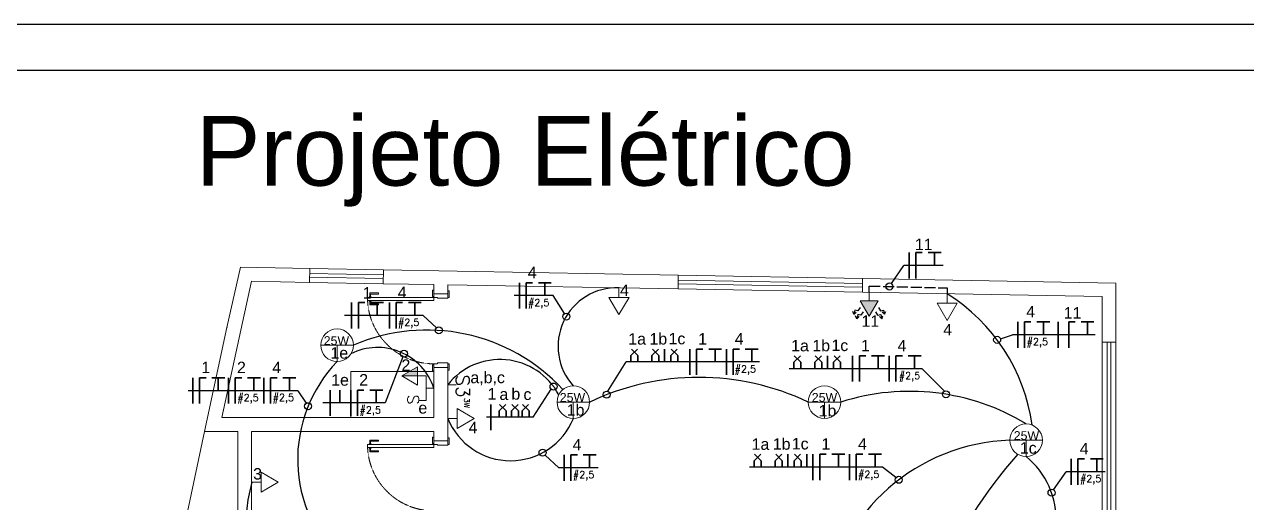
# Model space of a CAD drawing. Header units: millimetres. Extents: x 18652 to 51407, y 18252 to 30404.
# Drawn here: x 32490 to 33816, y 20704 to 21222 of the extents above; entities that cross this region are included whole.
import ezdxf

# ---------------------------------------------------------------- set-up
doc = ezdxf.new("R2010")
doc.units = ezdxf.units.MM
for name, pattern in [('ACAD_ISO02W100', [15, 12, -3]), ('ACAD_ISO04W100', [30, 24, -3, 0, -3]), ('HIDDEN', [0.375, 0.25, -0.125])]:
    doc.linetypes.add(name, pattern=pattern)
for name, color, linetype, lineweight in [('ARQ09252C', 252, 'Continuous', 9), ('EJEL05130C', 130, 'Continuous', 30), ('EJEL0550C', 50, 'Continuous', 35), ('EJEL0580C', 80, 'Continuous', 9), ('EJEL25170C', 170, 'Continuous', 25), ('EJEL25170T', 170, 'ACAD_ISO02W100', 25), ('EJEL25170TP', 1, 'ACAD_ISO04W100', 25), ('EJEL3040C', 40, 'Continuous', 9), ('EJELFORMATO', 170, 'Continuous', 25)]:
    doc.layers.add(name, color=color, linetype=linetype, lineweight=lineweight)
doc.styles.add('ROMANSI', font='RomanS')
doc.styles.add('SR60', font='simplex', dxfattribs={"height": 0.15})
doc.styles.add('SR80', font='SIMPLEX', dxfattribs={"height": 0.1})
doc.styles.get("Standard").update_dxf_attribs({"font": 'arial.ttf'})
doc.styles.add('t15', font='arial.ttf', dxfattribs={"height": 0.15})

# ---------------------------------------------------------------- blocks, each defined once
blk = doc.blocks.new('TYFYTFTY')
at = {"layer": 'EJEL0580C'}
for q in [(-208, 0), (208, 0), (0, -208)]:
    blk.add_line((0, 0), q, dxfattribs=at)
blk.add_circle((0, 0), 208, dxfattribs=at)
blk = doc.blocks.new('A$C21C60167')
at = {"layer": 'EJEL0580C'}
h = blk.add_hatch(color=256, dxfattribs=at)
h.dxf.hatch_style = 1
h.paths.add_polyline_path([(19.6, 13.8), (34.3, 13.8), (19.6, 38.6)])
for p, q in [((4.9, 13.8), (19.6, 38.6)), ((19.6, 38.6), (34.3, 13.8)), ((19.6, 13.8), (19.6, 38.6)), ((-19.6, 11.5), (-19.6, 0)), ((-19.6, 0), (19.6, 0)), ((19.6, 0), (0, 0)), ((0, 0), (0, -9.5)), ((19.6, 13.8), (4.9, 13.8)), ((4.9, 13.8), (34.3, 13.8)), ((19.6, 13.8), (19.6, 0)), ((0, -9.5), (0, -12.4))]:
    blk.add_line(p, q, dxfattribs=at)
at = {"layer": 'EJEL0580C', "style": 'SR80'}
blk.add_text('S', height=18.3, dxfattribs=at).set_placement((-26, 11.5))
blk = doc.blocks.new('A$C358D43A7')
at = {"layer": 'EJEL0580C'}
for p, q in [((0, 0), (-15.9, 0)), ((0, 0), (0, 16.9)), ((0, 16.9), (0, -16.9)), ((0, 16.9), (28.7, 0)), ((28.7, 0), (0, -16.9))]:
    blk.add_line(p, q, dxfattribs=at)
blk = doc.blocks.new('s3')
at = {"layer": 'EJEL0580C'}
blk.add_line((11609.5, 26222.5), (11600.4, 26222.5), dxfattribs=at)
at = {"layer": 'EJEL0580C', "style": 'SR80'}
blk.add_text('S3', height=14.39, rotation=270, dxfattribs=at).set_placement((11609.5, 26233.4))
blk = doc.blocks.new('s33w')
at = {"layer": 'EJEL0580C'}
blk.add_blockref('s3', (0, 0), dxfattribs=at)
at = {"layer": 'EJEL0580C', "style": 'SR60'}
blk.add_text('3W', height=5.75, rotation=270, dxfattribs=at).set_placement((11618.2, 26208.1))
blk = doc.blocks.new('A$C71E37391')
at = {"layer": 'EJEL0550C', "ltscale": 0.015}
for p, q in [((7, 14), (-7, 14)), ((0, 0), (0, 14))]:
    blk.add_line(p, q, dxfattribs=at)
blk = doc.blocks.new('A$C1116134A')
at = {"layer": 'EJEL0550C', "ltscale": 0.015}
for p, q in [((0, -14), (0, 14)), ((0, 14), (7, 14))]:
    blk.add_line(p, q, dxfattribs=at)
blk = doc.blocks.new('A$C33D512FD')
at = {"layer": 'EJEL0550C', "ltscale": 0.015}
for p, q in [((-3.8, 7), (3.3, 14)), ((3.8, 7), (-3.3, 14)), ((-3.8, 0), (-3.8, 7)), ((3.8, 0), (3.8, 7))]:
    blk.add_line(p, q, dxfattribs=at)
blk = doc.blocks.new('A$C51C8040F')
at = {"layer": 'EJEL0580C'}
h = blk.add_hatch(color=256, dxfattribs=at)
h.dxf.hatch_style = 1
h.paths.add_polyline_path([(0, -16.9), (28.7, 0), (0, 16.9)])
for p, q in [((0, 0), (-15.9, 0)), ((0, 0), (0, 16.9)), ((0, 16.9), (0, -16.9)), ((0, 16.9), (28.7, 0)), ((28.7, 0), (0, -16.9))]:
    blk.add_line(p, q, dxfattribs=at)
blk = doc.blocks.new('Tomada para iluminação de emergência')
at = {"layer": 'EJEL25170TP'}
for p, q in [((-0.179, 0.376), (-0.195, 0.335)), ((-0.165, 0.317), (-0.179, 0.376)), ((-0.179, 0.376), (-0.146, 0.346)), ((0.178, 0.376), (0.145, 0.346)), ((0.164, 0.317), (0.178, 0.376)), ((0.178, 0.376), (0.195, 0.335)), ((-0.221, 0.313), (-0.238, 0.272)), ((-0.207, 0.254), (-0.221, 0.313)), ((-0.221, 0.313), (-0.188, 0.284)), ((-0.163, 0.265), (-0.207, 0.254)), ((-0.121, 0.327), (-0.165, 0.317)), ((-0.132, 0.217), (-0.163, 0.265)), ((-0.09, 0.279), (-0.121, 0.327)), ((0.089, 0.279), (0.12, 0.327)), ((0.12, 0.327), (0.164, 0.317)), ((0.131, 0.217), (0.162, 0.265)), ((0.162, 0.265), (0.207, 0.254)), ((0.22, 0.313), (0.187, 0.284)), ((0.207, 0.254), (0.22, 0.313)), ((0.22, 0.313), (0.237, 0.272))]:
    blk.add_line(p, q, dxfattribs=at)
at = {"layer": 'EJEL0580C', "xscale": 0.0076, "yscale": 0.0076, "zscale": 0.0076, "rotation": 90}
blk.add_blockref('A$C51C8040F', (0, 0.121), dxfattribs=at)

msp = doc.modelspace()

# ---------------------------------------------------------------- linework, layer by layer
at = {"layer": 'ARQ09252C'}
for p, q in [((32724.2, 20958.9), (32709.3, 20893.5)), ((32799.2, 20957.6), (32724.2, 20958.9)), ((32799, 20942.6), (32799.2, 20957.6)), ((32799.1, 20952.1), (32879.1, 20950.6)), ((32799.2, 20957.6), (32879.2, 20956.1)), ((32878.9, 20941.1), (32879.2, 20956.1)), ((33198.9, 20950.4), (32879.2, 20956.1)), ((33198.9, 20935.4), (33198.9, 20950.4)), ((33198.9, 20950.4), (33398.9, 20946.8)), ((32736.1, 20943.7), (32703.7, 20796, -111382)), ((32799, 20942.6), (32736.1, 20943.7)), ((32799, 20942.6), (32878.9, 20941.1)), ((32799.1, 20948.1), (32879, 20946.6)), ((32933.9, 20940.1), (32878.9, 20941.1)), ((32933.9, 20930.3), (32933.9, 20940.1)), ((33198.9, 20935.4), (32948.9, 20939.9)), ((32948.9, 20930.3), (32948.9, 20939.9)), ((33198.9, 20940.9), (33398.9, 20937.3)), ((33199, 20944.9), (33399, 20941.3)), ((33673.9, 20941.8), (33398.9, 20946.8)), ((33398.9, 20931.8), (33398.9, 20946.8)), ((33673.9, 20877.8), (33673.9, 20941.8)), ((32864.4, 20926.8), (32864.4, 20931.1)), ((32864.4, 20931.1), (32865.2, 20931.1)), ((32865.2, 20926.8), (32864.4, 20926.8)), ((32864.4, 20922.3), (32864.4, 20918.1)), ((32873.9, 20931.1), (32865.2, 20931.1)), ((32865.2, 20929.9), (32865.2, 20926.8)), ((32865.2, 20929.9), (32873.9, 20929.9)), ((32865.2, 20919.2), (32865.2, 20922.3)), ((32873.8, 20929.9), (32873.8, 20931.1)), ((32873.9, 20929.9), (32873.9, 20931.1)), ((32933.9, 20930.3), (32948.9, 20930.3)), ((33198.9, 20935.4), (33398.9, 20931.8)), ((33658.9, 20927.1), (33398.9, 20931.8)), ((33658.9, 20877.9), (33658.9, 20927.1)), ((32864.4, 20918.1), (32865.2, 20918.1)), ((32865.2, 20919.2), (32873.9, 20919.2)), ((32873.9, 20918.1), (32865.2, 20918.1)), ((32873.8, 20919.2), (32873.8, 20918.1)), ((32873.9, 20919.2), (32873.9, 20918.1)), ((32709.3, 20893.5), (32685.2, 20781)), ((33658.9, 20877.9), (33673.9, 20877.8)), ((33658.9, 20877.9), (33658.9, 20677.9)), ((33664.4, 20877.9), (33664.4, 20677.9)), ((33668.4, 20877.9), (33668.4, 20677.8)), ((33673.9, 20677.8), (33673.9, 20877.8)), ((32843.9, 20846), (32933.9, 20846)), ((32843.9, 20846), (32843.9, 20796, -111382)), ((32933.9, 20796), (32933.9, 20850.3)), ((32933.9, 20850.3), (32948.9, 20850.3)), ((32948.9, 20850.3), (32948.9, 20771)), ((32703.7, 20796, -111382), (32933.9, 20796, -111382)), ((32618.9, 20471.7, 111382), (32685.2, 20781)), ((32685.2, 20781, -111382), (32721.2, 20781, -111382)), ((32721.2, 20781), (32721.2, 20680.8)), ((32736.2, 20781), (32736.2, 20680.8)), ((32736.2, 20781, -111382), (32933.9, 20781, -111382)), ((32933.9, 20781), (32933.9, 20771)), ((32864.4, 20767.5), (32864.4, 20771.7)), ((32864.4, 20771.7), (32865.2, 20771.7)), ((32865.2, 20767.5), (32864.4, 20767.5)), ((32864.4, 20763), (32864.4, 20758.8)), ((32873.9, 20771.7), (32865.2, 20771.7)), ((32865.2, 20770.6), (32865.2, 20767.5)), ((32865.2, 20770.6), (32873.9, 20770.6)), ((32865.2, 20759.9), (32865.2, 20763)), ((32873.8, 20770.6), (32873.8, 20771.7)), ((32873.9, 20770.6), (32873.9, 20771.7)), ((32933.9, 20771, -111382), (32948.9, 20771, -111382)), ((32864.4, 20758.8), (32865.2, 20758.8)), ((32865.2, 20759.9), (32873.9, 20759.9)), ((32873.9, 20758.8), (32865.2, 20758.8)), ((32873.8, 20759.9), (32873.8, 20758.8)), ((32873.9, 20759.9), (32873.9, 20758.8))]:
    msp.add_line(p, q, dxfattribs=at)
for points in [[(32861.9, 20926.3), (32861.9, 20922.8), (32933.9, 20922.8), (32933.9, 20926.3)], [(32932.4, 20934.3), (32932.4, 20927.3), (32933.9, 20927.3), (32933.9, 20934.3)], [(32950.4, 20933.3), (32950.4, 20926.3), (32948.9, 20926.3), (32948.9, 20933.3)], [(32932.4, 20853.3), (32932.4, 20846.3), (32933.9, 20846.3), (32933.9, 20853.3)], [(32950.4, 20854.3), (32950.4, 20847.3), (32948.9, 20847.3), (32948.9, 20854.3)], [(32861.9, 20767), (32861.9, 20763.5), (32933.9, 20763.5), (32933.9, 20767)], [(32932.4, 20775), (32932.4, 20768), (32933.9, 20768), (32933.9, 20775)], [(32950.4, 20774), (32950.4, 20767), (32948.9, 20767), (32948.9, 20774)]]:
    msp.add_lwpolyline(points, close=True, dxfattribs=at)
for points in [[(32863.7, 20926.5), (32863.7, 20926.3), (32866, 20926.3), (32866, 20926.5, 0.414214), (32865.7, 20926.8), (32864, 20926.8, 0.414214)], [(32863.7, 20922.6), (32863.7, 20922.8), (32866, 20922.8), (32866, 20922.6, -0.414214), (32865.7, 20922.3), (32864, 20922.3, -0.414214)], [(32863.7, 20767.2), (32863.7, 20767), (32866, 20767), (32866, 20767.2, 0.414214), (32865.7, 20767.5), (32864, 20767.5, 0.414214)], [(32863.7, 20763.3), (32863.7, 20763.5), (32866, 20763.5), (32866, 20763.3, -0.414214), (32865.7, 20763), (32864, 20763, -0.414214)]]:
    msp.add_lwpolyline(points, format="xyb", close=True, dxfattribs=at)
for points in [[(32948.9, 20930.3), (32933.9, 20930.3), (32933.9, 20926.3), (32937.9, 20926.3), (32937.9, 20925.3), (32948.9, 20925.3), (32948.9, 20930.3)], [(32948.9, 20850.3), (32933.9, 20850.3), (32933.9, 20854.3), (32937.9, 20854.3), (32937.9, 20855.3), (32948.9, 20855.3), (32948.9, 20850.3)], [(32948.9, 20771), (32933.9, 20771), (32933.9, 20767), (32937.9, 20767), (32937.9, 20766), (32948.9, 20766), (32948.9, 20771)]]:
    msp.add_lwpolyline(points, dxfattribs=at)
at = {"layer": 'ARQ09252C', "linetype": 'HIDDEN'}
for centre in [(32933.9, 20926.3), (32933.9, 20767)]:
    msp.add_arc(centre, 72, 180, 270, dxfattribs=at)
at = {"layer": 'ARQ09252C'}
msp.add_point((32709.3, 20893.5, 111379), dxfattribs=at)
at = {"layer": 'EJEL05130C', "ltscale": 0.2}
for p, q in [((33430.2, 20941.2), (33443.8, 20960.8)), ((33486.4, 20960.8), (33443.8, 20960.8)), ((33063.5, 20928.2), (33020.9, 20928.2)), ((33075.5, 20908.8), (33063.5, 20928.2)), ((32922.4, 20906.6), (32836.8, 20906.6)), ((32936.6, 20893.2), (32922.4, 20906.6)), ((33548.7, 20881.5), (33561.7, 20885.8)), ((33651.4, 20885.8), (33561.7, 20885.8)), ((32900.1, 20861.7), (32881, 20811.9)), ((33122.7, 20824.5), (33142.5, 20856.3)), ((33287, 20856.3), (33142.5, 20856.3)), ((33463.7, 20849), (33319.2, 20849)), ((33488, 20824.8), (33463.7, 20849)), ((32786.4, 20825.2), (32667.2, 20825.2)), ((32786.4, 20825.2), (32795.3, 20811.5)), ((33041.8, 20796.4), (33061.1, 20826.9)), ((32881, 20811.9), (32813.5, 20811.9)), ((33041.8, 20796.4), (32991.1, 20796.4)), ((33069.6, 20741.6), (33054.6, 20755.5)), ((33112.2, 20741.6), (33069.6, 20741.6)), ((33420.7, 20742.3), (33276.3, 20742.3)), ((33435.2, 20731), (33420.7, 20742.3)), ((33606.2, 20717.7), (33619.7, 20737.2)), ((33662.3, 20737.2), (33619.7, 20737.2))]:
    msp.add_line(p, q, dxfattribs=at)
at = {"layer": 'EJEL05130C', "ltscale": 0.001}
for centre in [(33428.1, 20938.1), (33077.5, 20905.5), (32939.3, 20890.5), (33545, 20880.3), (32901.5, 20865.3), (33063.7, 20829.7), (33121.4, 20820.9), (33489.5, 20821.3), (32797.4, 20808.4), (33051.8, 20758.1), (33438.2, 20728.6), (33604, 20714.6)]:
    msp.add_circle(centre, 3.8, dxfattribs=at)
at = {"layer": 'EJEL0550C', "ltscale": 0.015}
for p, q in [((33449.5, 20946.7), (33449.5, 20974.8)), ((33026.7, 20914.2), (33026.7, 20942.2)), ((32844.7, 20892.6), (32844.7, 20920.6)), ((32885.6, 20892.6), (32885.6, 20920.6)), ((33567.4, 20871.8), (33567.4, 20899.9)), ((33611.2, 20871.8), (33611.2, 20899.9)), ((33184.2, 20856.3), (33184.2, 20870.3)), ((33211.5, 20842.3), (33211.5, 20870.3)), ((33251.2, 20842.3), (33251.2, 20870.3)), ((33360.9, 20849), (33360.9, 20863)), ((33388.2, 20835), (33388.2, 20863)), ((33427.9, 20835), (33427.9, 20863)), ((32672.4, 20811.2), (32672.4, 20839.3)), ((32711.1, 20811.2), (32711.1, 20839.3)), ((32749.5, 20811.2), (32749.5, 20839.3)), ((32821.5, 20797.9), (32821.5, 20825.9)), ((32831.7, 20811.9), (32831.7, 20825.9)), ((32843.7, 20797.9), (32843.7, 20825.9)), ((32995.7, 20782.4), (32995.7, 20810.4)), ((33075.3, 20727.5), (33075.3, 20755.6)), ((33317.9, 20742.3), (33317.9, 20756.4)), ((33338.4, 20742.3), (33338.4, 20756.4)), ((33345.2, 20728.3), (33345.2, 20756.4)), ((33384.9, 20728.3), (33384.9, 20756.4)), ((33625.4, 20723.2), (33625.4, 20751.3))]:
    msp.add_line(p, q, dxfattribs=at)
at = {"layer": 'EJEL25170C'}
for centre, radius, start, end in [((33131.9, 20873.3), 63.3, 87.5229, 222.4216), ((33385.5, 20761), 199.2, 7.7889, 58.1019), ((32926.3, 20689.9), 201, 42.7932, 113.3775), ((32872.8, 20807.6), 64.4, 18.3512, 116.5826), ((32938.5, 20750.8), 152.4, 136.0009, 227.3367), ((33005.6, 20786.7), 72.3, 28.107, 141.6303), ((33221.4, 20563.6), 276, 64.5493, 115.4186), ((33450, 20580.5), 244, 58.787, 107.7801), ((33017.1, 20822.9), 73.6, 202.2082, 337.8869), ((33566, 20560.3), 211.3, 91.9787, 170.2631), ((33936.5, 20428), 494.1, 138.3564, 176.1693), ((33522.6, 20686.6), 86.1, 300.8295, 51.3202), ((32976, 20665.3, -108220.3), 247.3, 165.7997, 235.6879)]:
    msp.add_arc(centre, radius, start, end, dxfattribs=at)
at = {"layer": 'EJEL25170T'}
for p, q in [((33406.2, 20931.6), (33406.2, 20938.6)), ((33406.2, 20938.6), (33490.8, 20936.6)), ((33490.8, 20936.6), (33490.8, 20930.1))]:
    msp.add_line(p, q, dxfattribs=at)
at = {"layer": 'EJELFORMATO', "color": 7}
msp.add_lwpolyline([(31086.1, 18252), (35291.1, 18252), (35291.1, 21222), (31086.1, 21222)], close=True, dxfattribs=at)
at = {"layer": 'EJELFORMATO'}
msp.add_lwpolyline([(35241.1, 18302), (35241.1, 21172), (31211.1, 21172), (31211.1, 18302)], close=True, dxfattribs=at)

# ---------------------------------------------------------------- block references
at = {"layer": 'EJEL0550C'}
for name, p in [('A$C1116134A', (33456.8, 20960.8)), ('A$C71E37391', (33477.1, 20960.8)), ('A$C1116134A', (33034, 20928.2)), ('A$C71E37391', (33054.3, 20928.2)), ('A$C1116134A', (32852, 20906.6)), ('A$C71E37391', (32872.3, 20906.6)), ('A$C1116134A', (32892.9, 20906.6)), ('A$C71E37391', (32913.2, 20906.6)), ('A$C1116134A', (33574.7, 20885.8)), ('A$C71E37391', (33595.1, 20885.8)), ('A$C1116134A', (33622.7, 20885.8)), ('A$C71E37391', (33643, 20885.8)), ('A$C33D512FD', (33151.5, 20856.3)), ('A$C33D512FD', (33174.3, 20856.3)), ('A$C33D512FD', (33194.7, 20856.3)), ('A$C1116134A', (33218.8, 20856.3)), ('A$C71E37391', (33239.1, 20856.3)), ('A$C1116134A', (33258.5, 20856.3)), ('A$C71E37391', (33278.8, 20856.3)), ('A$C33D512FD', (33328.2, 20849)), ('A$C33D512FD', (33351, 20849)), ('A$C33D512FD', (33371.4, 20849)), ('A$C1116134A', (33395.5, 20849)), ('A$C71E37391', (33415.8, 20849)), ('A$C1116134A', (33435.2, 20849)), ('A$C71E37391', (33455.5, 20849)), ('A$C1116134A', (32679.7, 20825.2)), ('A$C71E37391', (32700, 20825.2)), ('A$C1116134A', (32718.4, 20825.2)), ('A$C71E37391', (32738.7, 20825.2)), ('A$C1116134A', (32756.8, 20825.2)), ('A$C71E37391', (32777.1, 20825.2)), ('A$C1116134A', (32851, 20811.9)), ('A$C71E37391', (32871.4, 20811.9)), ('A$C33D512FD', (33008.5, 20796.4)), ('A$C33D512FD', (33021.9, 20796.4)), ('A$C33D512FD', (33033.4, 20796.4)), ('A$C1116134A', (33082.6, 20741.6)), ('A$C71E37391', (33102.9, 20741.6)), ('A$C33D512FD', (33285.2, 20742.3)), ('A$C33D512FD', (33308.1, 20742.3)), ('A$C33D512FD', (33328.5, 20742.3)), ('A$C1116134A', (33352.5, 20742.3)), ('A$C71E37391', (33372.8, 20742.3)), ('A$C1116134A', (33392.2, 20742.3)), ('A$C71E37391', (33412.6, 20742.3)), ('A$C1116134A', (33632.7, 20737.2)), ('A$C71E37391', (33653.1, 20737.2))]:
    msp.add_blockref(name, p, dxfattribs=at)
at = {"layer": 'EJEL0580C'}
for name, p, xscale, yscale, zscale, rotation in [('A$C358D43A7', (33134.7, 20926.3), 0.645886, 0.645886, 0.645886, 270), ('A$C358D43A7', (33490.8, 20919.9), 0.645886, 0.645886, 0.645886, 270), ('A$C21C60167', (32925.5, 20827.9), 0.67988, 0.67988, 0.67988, 90)]:
    msp.add_blockref(name, p, dxfattribs=dict(at, xscale=xscale, yscale=yscale, zscale=zscale, rotation=rotation))
msp.add_blockref('s33w', (21348.5, -5390.9), dxfattribs=at)
at = {"layer": 'EJEL0580C', "xscale": 0.645886, "yscale": 0.645886, "zscale": 0.645886}
for p in [(32959.2, 20795.1), (32746.5, 20726, -95406.1)]:
    msp.add_blockref('A$C358D43A7', p, dxfattribs=at)
at = {"layer": 'EJEL25170TP', "xscale": 75.46928999251448, "yscale": 75.46928999251448, "zscale": 75.46928999251448, "rotation": 180}
msp.add_blockref('Tomada para iluminação de emergência', (33406.2, 20931.6), dxfattribs=at)
at = {"layer": 'EJEL3040C', "xscale": 0.08498500000000002, "yscale": 0.08498500000000002, "zscale": 0.08498500000000002}
for p in [(32828.9, 20874.4), (33085.2, 20812.9), (33357.7, 20812.9), (33576.4, 20771.5)]:
    msp.add_blockref('TYFYTFTY', p, dxfattribs=at)

# ---------------------------------------------------------------- texts
at = {"layer": 'EJEL05130C', "ltscale": 0.08, "insert": (32675.4, 21122.9), "char_height": 75.481, "attachment_point": 1, "style": 't15'}
msp.add_mtext_dynamic_manual_height_columns('Projeto Elétrico', width=11292.287, gutter_width=0.212, heights=[0], dxfattribs=at)
at = {"layer": 'EJEL05130C', "attachment_point": 1}
for s, width, gutter_width, heights, insert, char_height in [('11', 64.992, 61.9, [0], (33455.7, 20989.9), 12.38), ('4', 64.992, 61.9, [0], (33035.8, 20959.5), 12.4), ('1', 64.992, 61.9, [0], (32856.7, 20937.4), 12.4), ('4', 64.992, 61.9, [0], (32894.7, 20937.9), 12.4), ('4', 64.992, 61.9, [0], (33135.8, 20940.2), 12.4), ('4', 64.992, 61.9, [0], (33576.6, 20917.1), 12.4), ('11', 64.992, 61.9, [0], (33617.2, 20915.7), 12.38), ('11', 64.992, 61.9, [0], (33397.8, 20906.8), 12.38), ('4', 64.992, 61.9, [0], (33486.5, 20897.5), 12.4), ('25W', 9.587, 47.9, [5.79], (32814.4, 20884.2), 9.59), ('1a', 64.992, 61.9, [0], (33144.8, 20887.5), 12.38), ('1b', 64.992, 61.9, [0], (33167.8, 20887.6), 12.38), ('1c', 64.992, 61.9, [0], (33188.5, 20887.8), 12.38), ('1', 64.992, 61.9, [0], (33220.6, 20887.6), 12.4), ('4', 64.992, 61.9, [0], (33260.3, 20887.6), 12.4), ('1e', 64.992, 61.9, [0], (32821.7, 20872.3), 12.38), ('1a', 64.992, 61.9, [0], (33321.5, 20880.2), 12.38), ('1b', 64.992, 61.9, [0], (33344.5, 20880.3), 12.38), ('1c', 64.992, 61.9, [0], (33365.2, 20880.5), 12.38), ('1', 64.992, 61.9, [0], (33397.3, 20880.3), 12.4), ('4', 64.992, 61.9, [0], (33437, 20880.3), 12.4), ('1', 64.992, 61.9, [0], (32681.6, 20856.6), 12.4), ('2', 64.992, 61.9, [0], (32720.3, 20856.6), 12.4), ('4', 64.992, 61.9, [0], (32758.6, 20856.6), 12.4), ('2', 64.992, 61.9, [0], (32898.7, 20859.1), 12.4), ('1e', 64.992, 61.9, [0], (32822.5, 20843), 12.38), ('2', 64.992, 61.9, [0], (32852.9, 20843.2), 12.4), ('a,b,c', 64.992, 61.9, [0], (32973.5, 20845.7), 12.38), ('1', 64.992, 61.9, [0], (32992.1, 20828), 12.4), ('a', 64.992, 61.9, [0], (33005, 20827.6), 12.4), ('b', 64.992, 61.9, [0], (33018, 20827.9), 12.4), ('c', 64.992, 61.9, [0], (33031.1, 20827.5), 12.4), ('25W', 9.587, 47.9, [5.79], (33070.5, 20822.7), 9.59), ('25W', 9.587, 47.9, [5.79], (33343.9, 20822.7), 9.59), ('e', 64.992, 61.9, [0], (32917.1, 20812.8), 12.4), ('1b', 64.992, 61.9, [0], (33078, 20810.5), 12.38), ('1b', 64.992, 61.9, [0], (33351.3, 20809.7), 12.38), ('4', 64.992, 61.9, [0], (32971.6, 20791.5), 12.4), ('25W', 9.587, 47.9, [5.79], (33563, 20781.3), 9.59), ('4', 64.992, 61.9, [0], (33084.4, 20772.9), 12.4), ('1a', 64.992, 61.9, [0], (33278.6, 20773.5), 12.38), ('1b', 64.992, 61.9, [0], (33301.6, 20773.6), 12.38), ('1c', 64.992, 61.9, [0], (33322.2, 20773.9), 12.38), ('1', 64.992, 61.9, [0], (33354.4, 20773.7), 12.4), ('4', 64.992, 61.9, [0], (33394.1, 20773.7), 12.4), ('1c', 64.992, 61.9, [0], (33569.6, 20769.3), 12.38), ('4', 64.992, 61.9, [0], (33634.6, 20768.6), 12.4), ('3', 64.992, 61.9, [0], (32737.8, 20741.3), 12.4)]:
    msp.add_mtext_dynamic_manual_height_columns(s, width=width, gutter_width=gutter_width, heights=heights, dxfattribs=dict(at, insert=insert, char_height=char_height))
at = {"layer": 'EJEL3040C', "style": 'ROMANSI'}
for p in [(33036.1, 20916.9), (32895, 20895.3), (33576.9, 20874.5), (33260.1, 20844.8), (33438.3, 20837.5), (32720.7, 20813.7), (32759, 20814), (32853.2, 20800.6), (33084.7, 20730.3), (33394.1, 20730.8), (33634.9, 20726)]:
    msp.add_text('#2,5', height=7.63, dxfattribs=at).set_placement(p)

doc.saveas('drawing.dxf')
